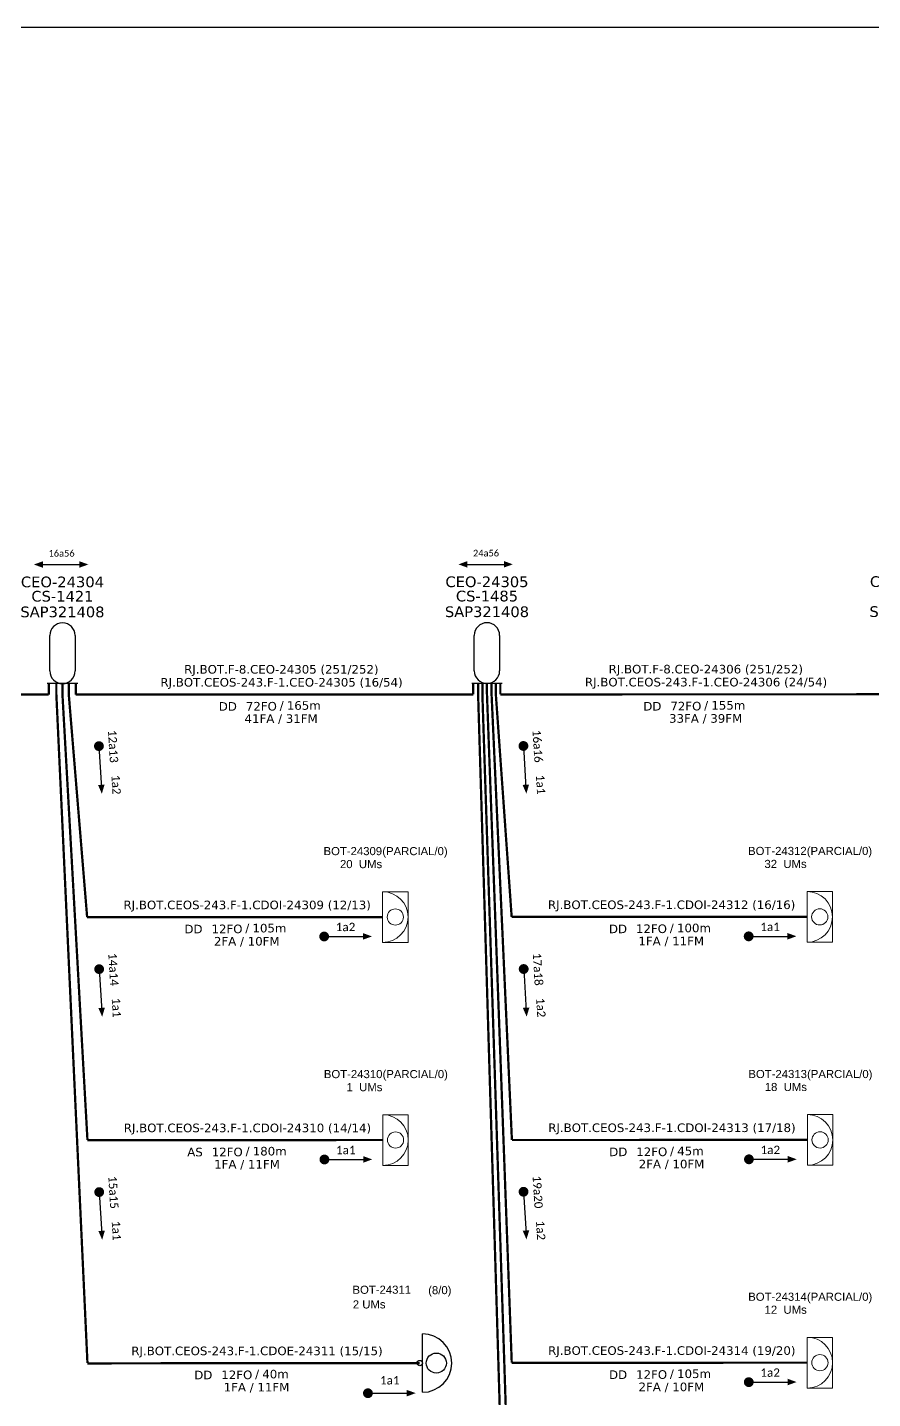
# Model space of a CAD drawing. Extents: x 890 to 4090, y 1694 to 3298.
# Drawn here: x 1117.5 to 1224.2, y 2114.8 to 2288.1 of the extents above; entities that cross this region are included whole.
import ezdxf
from ezdxf.enums import TextEntityAlignment as Align

# ---------------------------------------------------------------- set-up
doc = ezdxf.new("R2010")
doc.units = 0
doc.header["$MEASUREMENT"] = 0
doc.layers.get('0').update_dxf_attribs({"linetype": 'CONTINUOUS'})
for name, color, linetype, lineweight in [("20.0-LEGENDA DOS CDO'S", 1, 'CONTINUOUS', 0), ('20.1-CDO_INTERIOR', 1, 'CONTINUOUS', 0), ('20.2-CDO_POSTE', 1, 'CONTINUOUS', 5), ('40.1-ETIQUETAS', 1, 'CONTINUOUS', 20)]:
    doc.layers.add(name, color=color, linetype=linetype, lineweight=lineweight)
for name, color, linetype in [('20.4-CEOS', 1, 'CONTINUOUS'), ('CAP a instalar', 1, 'CONTINUOUS'), ('CDO_POSTE', 1, 'CONTINUOUS'), ('SETA', 7, 'CONTINUOUS'), ('UNIFILAR', 7, 'CONTINUOUS')]:
    doc.layers.add(name, color=color, linetype=linetype)
doc.styles.add('ARIAL', font='arial.ttf')
doc.styles.add('siredit', font='verdana.ttf')
doc.linetypes.add('FENCELINE1', pattern='A,0.25,-0.1,[133,ltypeshp.shx,S=0.1,R=0,X=-0.1,Y=0],-0.1,1', length=1.45)

# ---------------------------------------------------------------- blocks, each defined once
blk = doc.blocks.new('SAN')
at = {"layer": 'SETA'}
blk.add_lwpolyline([(-2.58, 0), (6.02, 0)], dxfattribs=at)
for points in [[(-2.1, -0.66), (-3.93, 0), (-2.1, 0.67)], [(5.33, 0.68), (7.16, 0.01), (5.33, -0.65)]]:
    blk.add_solid(points, dxfattribs=at)
blk = doc.blocks.new('CDOI_INT')
at = {"layer": '20.1-CDO_INTERIOR', "color": 0, "lineweight": 18}
blk.add_lwpolyline([(4.25, -4.25), (4.25, 4.25), (0, 4.25), (0, -4.25)], close=True, dxfattribs=at)
blk.add_circle((2.12, 0), 1.36, dxfattribs=at)
blk.add_arc((0, 0), 4.25, 270, 90, dxfattribs=at)
at = {"layer": "20.0-LEGENDA DOS CDO'S", "color": 0, "style": 'ARIAL'}
for tag, p in [('CDO_N', (-0.08, 10.38)), ('SPLITER_1', (21.18, 10.38)), ('SURVEY', (-0.08, 8.2)), ('SPLITER_2', (21.19, 8.68)), ('SAP', (-0.08, 6.23)), ('1:XX', (5.94, -2.22)), ('UMS', (5.94, -4.24))]:
    blk.add_attdef(tag, p, '', height=1.36, dxfattribs=at)
blk.add_attdef('FIBRAS_UTILIZADAS', text='', height=1.36, dxfattribs=at).set_placement((15.34, 10.38), align=Align.CENTER)
blk = doc.blocks.new('ETIQUETA_RS5F')
at = {"layer": '40.1-ETIQUETAS', "color": 0, "style": 'siredit'}
blk.add_text('/', height=1.5, dxfattribs=at).set_placement((1.55, -1.95), align=Align.MIDDLE_RIGHT)
for tag, p in [('ETIQUETA_R_PRIMARIA', (1.18, 4.1)), ('ETIQUETA_R_SECUNDARIA', (1.18, 2.1)), ('F_ATIVAS/F_MORTAS', (1.11, -4.24))]:
    blk.add_attdef(tag, text='', height=1.5, dxfattribs=at).set_placement(p, align=Align.MIDDLE_CENTER)
for tag, p in [('TIPO_CABO', (-6.62, -2.12)), ('CAP_CABO', (0.37, -2.09))]:
    blk.add_attdef(tag, text='', height=1.5, dxfattribs=at).set_placement(p, align=Align.MIDDLE_RIGHT)
blk.add_attdef('METROS', text='', height=1.5, dxfattribs=at).set_placement((2.11, -1.95), align=Align.MIDDLE_LEFT)
for tag, p in [('FUSÃO_1', (0.82, -8.39)), ('FUSÃO_2', (0.82, -10.6)), ('FUSÃO_3', (0.82, -12.93)), ('FUSÃO_4', (0.82, -15.14)), ('FUSÃO_5', (0.82, -17.16))]:
    blk.add_attdef(tag, text='', height=1.5, dxfattribs=at).set_placement(p, align=Align.CENTER)
blk = doc.blocks.new('CDOE-TEXTO PADRÃO')
at = {"layer": "20.0-LEGENDA DOS CDO'S", "color": 0, "style": 'ARIAL'}
for tag, p in [('CDO_N', (0.49, 7.39)), ('CORDOALHA', (0.5, 4.33)), ('SAP', (0.51, 1.67)), ('SPLITER_1', (0.59, -0.91)), ('SPLITER_2', (0.6, -3.55)), ('(XX-XX_F)S', (0.54, -8.29)), ('(XX-XX_L)S', (0.55, -10.83)), ('UMS', (0.55, -13.15))]:
    blk.add_attdef(tag, p, '', height=1.7, rotation=0.118, dxfattribs=at)
blk.add_attdef('FIBRAS_UTILIZADAS', text='', height=1.7, rotation=0.118, dxfattribs=at).set_placement((19.77, 7.43), align=Align.CENTER)

msp = doc.modelspace()

# ---------------------------------------------------------------- linework, layer by layer
msp.add_lwpolyline([(890.38, 1694.07), (1728.95, 1694.07), (1728.95, 2288.07), (890.38, 2288.07), (890.38, 1694.07)])
at = {"const_width": 0.62, "elevation": 2.2}
for points in [[(1126.47, 2197.55, 1), (1126.51, 2196.93, 1)], [(1180.11, 2197.57, 1), (1180.14, 2196.95, 1)], [(1154.64, 2173.18, 1), (1155.26, 2173.18, 1)], [(1208.28, 2173.2, 1), (1208.9, 2173.2, 1)], [(1126.5, 2169.36, 1), (1126.54, 2168.75, 1)], [(1180.14, 2169.38, 1), (1180.18, 2168.76, 1)], [(1154.67, 2145, 1), (1155.29, 2145, 1)], [(1208.31, 2145.02, 1), (1208.93, 2145.02, 1)], [(1126.51, 2141.19, 1), (1126.54, 2140.57, 1)], [(1180.12, 2141.23, 1), (1180.16, 2140.61, 1)], [(1160.17, 2115.46, 1), (1160.79, 2115.46, 1)], [(1208.29, 2116.86, 1), (1208.91, 2116.86, 1)]]:
    msp.add_lwpolyline(points, format="xyb", close=True, dxfattribs=at)
at = {"layer": '20.4-CEOS', "color": 0}
for p, q in [((1120.29, 2206.74, 2.2), (1120.29, 2211.22, 2.2)), ((1123.48, 2211.22, 2.2), (1123.48, 2206.74, 2.2)), ((1173.92, 2206.76, 2.2), (1173.92, 2211.24, 2.2)), ((1177.12, 2211.24, 2.2), (1177.12, 2206.76, 2.2)), ((1123.81, 2205.14, 2.2), (1119.96, 2205.14, 2.2)), ((1177.44, 2205.16, 2.2), (1173.59, 2205.16, 2.2))]:
    msp.add_line(p, q, dxfattribs=at)
for centre, start, end in [((1121.88, 2211.22, 2.2), 0, 180), ((1175.52, 2211.24, 2.2), 0, 180), ((1121.88, 2206.74, 2.2), 180, 0), ((1175.52, 2206.76, 2.2), 180, 0)]:
    msp.add_arc(centre, 1.6, start, end, dxfattribs=at)
at = {"layer": 'CAP a instalar', "color": 0, "ltscale": 7, "const_width": 0.289, "elevation": 2.2}
for points in [[(1120.15, 2203.76), (1120.15, 2205.14)], [(1121.11, 2203.76), (1121.11, 2205.14)], [(1123.57, 2203.76), (1123.57, 2205.14)], [(1173.78, 2203.78), (1173.78, 2205.16)], [(1177.21, 2203.78), (1177.21, 2205.16)], [(1069.93, 2203.74), (1120.15, 2203.76)], [(1125.04, 2119.27), (1121.11, 2203.76)], [(1123.57, 2203.76), (1173.78, 2203.78)], [(1177.21, 2203.78), (1227.42, 2203.79)], [(1125.04, 2119.23), (1167.03, 2119.27)]]:
    msp.add_lwpolyline(points, dxfattribs=at)
at = {"layer": 'CAP a instalar', "color": 8, "linetype": 'FENCELINE1', "ltscale": 7, "const_width": 0.289, "elevation": 2.2}
for points in [[(1121.88, 2203.76), (1121.88, 2205.14)], [(1125.04, 2147.45), (1121.88, 2203.76)], [(1125.04, 2147.45), (1162.37, 2147.46)]]:
    msp.add_lwpolyline(points, dxfattribs=at)
at = {"layer": 'CAP a instalar', "color": 8, "ltscale": 7, "const_width": 0.289, "elevation": 2.2}
for points in [[(1122.68, 2203.76), (1122.68, 2205.14)], [(1174.4, 2203.78), (1174.4, 2205.16)], [(1174.94, 2203.78), (1174.94, 2205.16)], [(1175.52, 2203.78), (1175.52, 2205.16)], [(1176.1, 2203.78), (1176.1, 2205.16)], [(1176.64, 2203.78), (1176.64, 2205.16)], [(1125, 2175.63), (1122.68, 2203.76)], [(1178.67, 2062.97), (1174.4, 2203.78)], [(1178.63, 2091.16), (1174.94, 2203.78)], [(1178.65, 2119.31), (1175.52, 2203.78)], [(1178.67, 2147.46), (1176.1, 2203.78)], [(1178.64, 2175.65), (1176.64, 2203.78)], [(1125, 2175.63), (1162.33, 2175.64)], [(1178.64, 2175.65), (1215.97, 2175.66)], [(1178.67, 2147.46), (1216, 2147.47)], [(1178.65, 2119.31), (1215.98, 2119.32)]]:
    msp.add_lwpolyline(points, dxfattribs=at)
at = {"layer": 'CDO_POSTE', "color": 0}
msp.add_line((1167.37, 2115.58, 2.2), (1167.37, 2122.96, 2.2), dxfattribs=at)
for centre, major_axis, end_param in [((1167.37, 2119.27, 2.2), (2.61, 2.61), 7.068583), ((1167.03, 2119.27, 2.2), (0.241, 0.241), 10.210176), ((1169.12, 2119.27, 2.2), (0.899, 0.899), 10.210176)]:
    msp.add_ellipse(centre, major_axis=major_axis, ratio=1, start_param=3.926991, end_param=end_param, dxfattribs=at)
at = {"layer": 'SETA', "elevation": 2.2}
for points in [[(1126.49, 2197.24), (1126.81, 2191.92)], [(1180.12, 2197.26), (1180.45, 2191.94)], [(1154.95, 2173.18), (1160.28, 2173.18)], [(1208.59, 2173.2), (1213.91, 2173.2)], [(1126.52, 2169.05), (1126.85, 2163.74)], [(1180.16, 2169.07), (1180.48, 2163.75)], [(1154.98, 2145), (1160.31, 2145)], [(1208.62, 2145.02), (1213.95, 2145.02)], [(1126.52, 2140.88), (1126.85, 2135.56)], [(1180.14, 2140.92), (1180.46, 2135.6)], [(1208.6, 2116.86), (1213.93, 2116.86)], [(1160.48, 2115.46), (1165.8, 2115.46)]]:
    msp.add_lwpolyline(points, dxfattribs=at)
at = {"layer": 'SETA'}
for points in [[(1127.2, 2192.37, 2.2), (1126.86, 2191.22, 2.2), (1126.38, 2192.32, 2.2)], [(1180.84, 2192.39, 2.2), (1180.5, 2191.23, 2.2), (1180.02, 2192.34, 2.2)], [(1159.85, 2173.61, 2.2), (1160.99, 2173.19, 2.2), (1159.85, 2172.78, 2.2)], [(1213.49, 2173.62, 2.2), (1214.62, 2173.21, 2.2), (1213.49, 2172.8, 2.2)], [(1127.24, 2164.19, 2.2), (1126.9, 2163.03, 2.2), (1126.42, 2164.14, 2.2)], [(1180.88, 2164.21, 2.2), (1180.53, 2163.05, 2.2), (1180.05, 2164.16, 2.2)], [(1159.89, 2145.42, 2.2), (1161.02, 2145.01, 2.2), (1159.89, 2144.59, 2.2)], [(1213.52, 2145.44, 2.2), (1214.66, 2145.02, 2.2), (1213.52, 2144.61, 2.2)], [(1127.24, 2136.01, 2.2), (1126.9, 2134.85, 2.2), (1126.42, 2135.96, 2.2)], [(1180.86, 2136.05, 2.2), (1180.51, 2134.9, 2.2), (1180.03, 2136, 2.2)], [(1165.38, 2115.88, 2.2), (1166.51, 2115.47, 2.2), (1165.38, 2115.05, 2.2)], [(1213.5, 2117.29, 2.2), (1214.64, 2116.87, 2.2), (1213.5, 2116.46, 2.2)]]:
    msp.add_solid(points, dxfattribs=at)

# ---------------------------------------------------------------- block references
at = {"layer": '20.1-CDO_INTERIOR', "color": 8, "ltscale": 11}
ref = msp.add_blockref('CDOI_INT', (1162.34, 2175.64, 2.2), dxfattribs=dict(at, xscale=0.7533554517852777, yscale=0.7533554517852777, zscale=0.7533554517852777))
ref.add_attrib('CDO_N', 'BOT-24309', dxfattribs={"layer": "20.0-LEGENDA DOS CDO'S", "color": 8, "height": 1.025, "style": 'ARIAL'}).set_placement((1162.27, 2183.46, 2.2), align=Align.RIGHT)
ref.add_attrib('FIBRAS_UTILIZADAS', '    (PARCIAL/0)', dxfattribs={"layer": "20.0-LEGENDA DOS CDO'S", "color": 8, "height": 1.0227, "style": 'ARIAL'}).set_placement((1165.63, 2183.46, 2.2), align=Align.CENTER)
ref.add_attrib('SURVEY', '20  UMs', dxfattribs={"layer": "20.0-LEGENDA DOS CDO'S", "color": 8, "height": 1.025, "style": 'ARIAL'}).set_placement((1162.28, 2181.82, 2.2), align=Align.RIGHT)
ref = msp.add_blockref('CDOI_INT', (1215.97, 2175.66, 2.2), dxfattribs=dict(at, xscale=0.7533554517852777, yscale=0.7533554517852777, zscale=0.7533554517852777))
ref.add_attrib('CDO_N', 'BOT-24312', dxfattribs={"layer": "20.0-LEGENDA DOS CDO'S", "color": 8, "height": 1.025, "style": 'ARIAL'}).set_placement((1215.91, 2183.48, 2.2), align=Align.RIGHT)
ref.add_attrib('FIBRAS_UTILIZADAS', '    (PARCIAL/0)', dxfattribs={"layer": "20.0-LEGENDA DOS CDO'S", "color": 8, "height": 1.0227, "style": 'ARIAL'}).set_placement((1219.26, 2183.48, 2.2), align=Align.CENTER)
ref.add_attrib('SURVEY', '32  UMs', dxfattribs={"layer": "20.0-LEGENDA DOS CDO'S", "color": 8, "height": 1.025, "style": 'ARIAL'}).set_placement((1215.91, 2181.84, 2.2), align=Align.RIGHT)
ref = msp.add_blockref('CDOI_INT', (1162.37, 2147.46, 2.2), dxfattribs=dict(at, xscale=0.7533554517852777, yscale=0.7533554517852777, zscale=0.7533554517852777))
ref.add_attrib('CDO_N', 'BOT-24310', dxfattribs={"layer": "20.0-LEGENDA DOS CDO'S", "color": 8, "height": 1.025, "style": 'ARIAL'}).set_placement((1162.31, 2155.28, 2.2), align=Align.RIGHT)
ref.add_attrib('FIBRAS_UTILIZADAS', '    (PARCIAL/0)', dxfattribs={"layer": "20.0-LEGENDA DOS CDO'S", "color": 8, "height": 1.0227, "style": 'ARIAL'}).set_placement((1165.66, 2155.28, 2.2), align=Align.CENTER)
ref.add_attrib('SURVEY', '1  UMs', dxfattribs={"layer": "20.0-LEGENDA DOS CDO'S", "color": 8, "height": 1.025, "style": 'ARIAL'}).set_placement((1162.31, 2153.63, 2.2), align=Align.RIGHT)
ref = msp.add_blockref('CDOI_INT', (1216.01, 2147.47, 2.2), dxfattribs=dict(at, xscale=0.7533554517852777, yscale=0.7533554517852777, zscale=0.7533554517852777))
ref.add_attrib('CDO_N', 'BOT-24313', dxfattribs={"layer": "20.0-LEGENDA DOS CDO'S", "color": 8, "height": 1.025, "style": 'ARIAL'}).set_placement((1215.95, 2155.29, 2.2), align=Align.RIGHT)
ref.add_attrib('FIBRAS_UTILIZADAS', '    (PARCIAL/0)', dxfattribs={"layer": "20.0-LEGENDA DOS CDO'S", "color": 8, "height": 1.0227, "style": 'ARIAL'}).set_placement((1219.3, 2155.29, 2.2), align=Align.CENTER)
ref.add_attrib('SURVEY', '18  UMs', dxfattribs={"layer": "20.0-LEGENDA DOS CDO'S", "color": 8, "height": 1.025, "style": 'ARIAL'}).set_placement((1215.95, 2153.65, 2.2), align=Align.RIGHT)
ref = msp.add_blockref('CDOI_INT', (1215.99, 2119.32, 2.2), dxfattribs=dict(at, xscale=0.7533554517852777, yscale=0.7533554517852777, zscale=0.7533554517852777))
ref.add_attrib('CDO_N', 'BOT-24314', dxfattribs={"layer": "20.0-LEGENDA DOS CDO'S", "color": 8, "height": 1.025, "style": 'ARIAL'}).set_placement((1215.93, 2127.14, 2.2), align=Align.RIGHT)
ref.add_attrib('FIBRAS_UTILIZADAS', '    (PARCIAL/0)', dxfattribs={"layer": "20.0-LEGENDA DOS CDO'S", "color": 8, "height": 1.0227, "style": 'ARIAL'}).set_placement((1219.28, 2127.14, 2.2), align=Align.CENTER)
ref.add_attrib('SURVEY', '12  UMs', dxfattribs={"layer": "20.0-LEGENDA DOS CDO'S", "color": 8, "height": 1.025, "style": 'ARIAL'}).set_placement((1215.93, 2125.5, 2.2), align=Align.RIGHT)
at = {"layer": '20.2-CDO_POSTE', "color": 0}
ref = msp.add_blockref('CDOE-TEXTO PADRÃO', (1162.93, 2121.16, 2.2), dxfattribs=dict(at, xscale=0.6024779562452673, yscale=0.6024779562452673, zscale=0.6024779544719101))
ref.add_attrib('CDO_N', 'BOT-24311', (1158.53, 2128.02, 2.2), dxfattribs={"layer": "20.0-LEGENDA DOS CDO'S", "color": 0, "height": 1.024, "rotation": 0.118, "style": 'ARIAL'})
ref.add_attrib('CORDOALHA', '2 UMs', (1158.57, 2126.17, 2.2), dxfattribs={"layer": "20.0-LEGENDA DOS CDO'S", "color": 0, "height": 1.024, "rotation": 0.118, "style": 'ARIAL'})
ref.add_attrib('FIBRAS_UTILIZADAS', '       (8/0)', dxfattribs={"layer": "20.0-LEGENDA DOS CDO'S", "color": 0, "height": 1.0241, "rotation": 0.118, "style": 'ARIAL'}).set_placement((1168.17, 2127.97, 2.2), align=Align.CENTER)
at = {"layer": '40.1-ETIQUETAS', "color": 0}
ref = msp.add_blockref('ETIQUETA_RS5F', (1148.71, 2203.79, 2.2), dxfattribs=dict(at, xscale=0.7229735360686504, yscale=0.7229735360686504, zscale=0.7229735360686504))
ref.add_attrib('ETIQUETA_R_PRIMARIA', 'RJ.BOT.F-8.CEO-24305 (251/252)', dxfattribs={"color": 0, "height": 1.0845, "style": 'siredit'}).set_placement((1149.54, 2206.95, 2.2), align=Align.MIDDLE_CENTER)
ref.add_attrib('ETIQUETA_R_SECUNDARIA', 'RJ.BOT.CEOS-243.F-1.CEO-24305 (16/54)', dxfattribs={"color": 0, "height": 1.0845, "style": 'siredit'}).set_placement((1149.56, 2205.31, 2.2), align=Align.MIDDLE_CENTER)
ref.add_attrib('TIPO_CABO', 'DD', dxfattribs={"color": 0, "height": 1.084, "style": 'siredit'}).set_placement((1143.92, 2202.26, 2.2), align=Align.MIDDLE_RIGHT)
ref.add_attrib('CAP_CABO', '72FO', dxfattribs={"color": 0, "height": 1.084, "style": 'siredit'}).set_placement((1148.97, 2202.28, 2.2), align=Align.MIDDLE_RIGHT)
ref.add_attrib('METROS', '165m', dxfattribs={"color": 0, "height": 1.084, "style": 'siredit'}).set_placement((1150.23, 2202.38, 2.2), align=Align.MIDDLE_LEFT)
ref.add_attrib('F_ATIVAS/F_MORTAS', '41FA / 31FM', dxfattribs={"color": 0, "height": 1.0845, "style": 'siredit'}).set_placement((1149.51, 2200.72, 2.2), align=Align.MIDDLE_CENTER)
ref = msp.add_blockref('ETIQUETA_RS5F', (1202.34, 2203.81, 2.2), dxfattribs=dict(at, xscale=0.7229735360686504, yscale=0.7229735360686504, zscale=0.7229735360686504))
ref.add_attrib('ETIQUETA_R_PRIMARIA', 'RJ.BOT.F-8.CEO-24306 (251/252)', dxfattribs={"color": 0, "height": 1.0845, "style": 'siredit'}).set_placement((1203.17, 2206.97, 2.2), align=Align.MIDDLE_CENTER)
ref.add_attrib('ETIQUETA_R_SECUNDARIA', 'RJ.BOT.CEOS-243.F-1.CEO-24306 (24/54)', dxfattribs={"color": 0, "height": 1.0845, "style": 'siredit'}).set_placement((1203.2, 2205.33, 2.2), align=Align.MIDDLE_CENTER)
ref.add_attrib('TIPO_CABO', 'DD', dxfattribs={"color": 0, "height": 1.084, "style": 'siredit'}).set_placement((1197.56, 2202.28, 2.2), align=Align.MIDDLE_RIGHT)
ref.add_attrib('CAP_CABO', '72FO', dxfattribs={"color": 0, "height": 1.084, "style": 'siredit'}).set_placement((1202.61, 2202.3, 2.2), align=Align.MIDDLE_RIGHT)
ref.add_attrib('METROS', '155m', dxfattribs={"color": 0, "height": 1.084, "style": 'siredit'}).set_placement((1203.87, 2202.4, 2.2), align=Align.MIDDLE_LEFT)
ref.add_attrib('F_ATIVAS/F_MORTAS', '33FA / 39FM', dxfattribs={"color": 0, "height": 1.0845, "style": 'siredit'}).set_placement((1203.15, 2200.74, 2.2), align=Align.MIDDLE_CENTER)
at = {"layer": '40.1-ETIQUETAS', "color": 8}
ref = msp.add_blockref('ETIQUETA_RS5F', (1144.36, 2175.65, 2.2), dxfattribs=dict(at, xscale=0.7229735360686504, yscale=0.7229735360686504, zscale=0.7229735360686504))
ref.add_attrib('ETIQUETA_R_SECUNDARIA', 'RJ.BOT.CEOS-243.F-1.CDOI-24309 (12/13)', dxfattribs={"color": 0, "height": 1.0845, "style": 'siredit'}).set_placement((1145.22, 2177.17, 2.2), align=Align.MIDDLE_CENTER)
ref.add_attrib('TIPO_CABO', 'DD', dxfattribs={"color": 0, "height": 1.084, "style": 'siredit'}).set_placement((1139.58, 2174.12, 2.2), align=Align.MIDDLE_RIGHT)
ref.add_attrib('CAP_CABO', '12FO', dxfattribs={"color": 0, "height": 1.084, "style": 'siredit'}).set_placement((1144.63, 2174.14, 2.2), align=Align.MIDDLE_RIGHT)
ref.add_attrib('METROS', '105m', dxfattribs={"color": 0, "height": 1.084, "style": 'siredit'}).set_placement((1145.89, 2174.24, 2.2), align=Align.MIDDLE_LEFT)
ref.add_attrib('F_ATIVAS/F_MORTAS', '2FA / 10FM', dxfattribs={"color": 0, "height": 1.084, "style": 'siredit'}).set_placement((1145.17, 2172.58, 2.2), align=Align.MIDDLE_CENTER)
ref = msp.add_blockref('ETIQUETA_RS5F', (1198, 2175.67, 2.2), dxfattribs=dict(at, xscale=0.7229735360686504, yscale=0.7229735360686504, zscale=0.7229735360686504))
ref.add_attrib('ETIQUETA_R_SECUNDARIA', 'RJ.BOT.CEOS-243.F-1.CDOI-24312 (16/16)', dxfattribs={"color": 0, "height": 1.0845, "style": 'siredit'}).set_placement((1198.85, 2177.19, 2.2), align=Align.MIDDLE_CENTER)
ref.add_attrib('TIPO_CABO', 'DD', dxfattribs={"color": 0, "height": 1.084, "style": 'siredit'}).set_placement((1193.22, 2174.14, 2.2), align=Align.MIDDLE_RIGHT)
ref.add_attrib('CAP_CABO', '12FO', dxfattribs={"color": 0, "height": 1.084, "style": 'siredit'}).set_placement((1198.26, 2174.16, 2.2), align=Align.MIDDLE_RIGHT)
ref.add_attrib('METROS', '100m', dxfattribs={"color": 0, "height": 1.084, "style": 'siredit'}).set_placement((1199.53, 2174.26, 2.2), align=Align.MIDDLE_LEFT)
ref.add_attrib('F_ATIVAS/F_MORTAS', '1FA / 11FM', dxfattribs={"color": 0, "height": 1.084, "style": 'siredit'}).set_placement((1198.8, 2172.6, 2.2), align=Align.MIDDLE_CENTER)
ref = msp.add_blockref('ETIQUETA_RS5F', (1144.4, 2147.47, 2.2), dxfattribs=dict(at, xscale=0.7229735360686504, yscale=0.7229735360686504, zscale=0.7229735360686504))
ref.add_attrib('ETIQUETA_R_SECUNDARIA', 'RJ.BOT.CEOS-243.F-1.CDOI-24310 (14/14)', dxfattribs={"color": 0, "height": 1.0845, "style": 'siredit'}).set_placement((1145.25, 2148.99, 2.2), align=Align.MIDDLE_CENTER)
ref.add_attrib('TIPO_CABO', 'AS', dxfattribs={"color": 0, "height": 1.084, "style": 'siredit'}).set_placement((1139.61, 2145.94, 2.2), align=Align.MIDDLE_RIGHT)
ref.add_attrib('CAP_CABO', '12FO', dxfattribs={"color": 0, "height": 1.084, "style": 'siredit'}).set_placement((1144.66, 2145.95, 2.2), align=Align.MIDDLE_RIGHT)
ref.add_attrib('METROS', '180m', dxfattribs={"color": 0, "height": 1.084, "style": 'siredit'}).set_placement((1145.92, 2146.05, 2.2), align=Align.MIDDLE_LEFT)
ref.add_attrib('F_ATIVAS/F_MORTAS', '1FA / 11FM', dxfattribs={"color": 0, "height": 1.084, "style": 'siredit'}).set_placement((1145.2, 2144.4, 2.2), align=Align.MIDDLE_CENTER)
ref = msp.add_blockref('ETIQUETA_RS5F', (1198.03, 2147.48, 2.2), dxfattribs=dict(at, xscale=0.7229735360686504, yscale=0.7229735360686504, zscale=0.7229735360686504))
ref.add_attrib('ETIQUETA_R_SECUNDARIA', 'RJ.BOT.CEOS-243.F-1.CDOI-24313 (17/18)', dxfattribs={"color": 0, "height": 1.0845, "style": 'siredit'}).set_placement((1198.89, 2149.01, 2.2), align=Align.MIDDLE_CENTER)
ref.add_attrib('TIPO_CABO', 'DD', dxfattribs={"color": 0, "height": 1.084, "style": 'siredit'}).set_placement((1193.25, 2145.96, 2.2), align=Align.MIDDLE_RIGHT)
ref.add_attrib('CAP_CABO', '12FO', dxfattribs={"color": 0, "height": 1.084, "style": 'siredit'}).set_placement((1198.3, 2145.97, 2.2), align=Align.MIDDLE_RIGHT)
ref.add_attrib('METROS', '45m', dxfattribs={"color": 0, "height": 1.084, "style": 'siredit'}).set_placement((1199.56, 2146.07, 2.2), align=Align.MIDDLE_LEFT)
ref.add_attrib('F_ATIVAS/F_MORTAS', '2FA / 10FM', dxfattribs={"color": 0, "height": 1.084, "style": 'siredit'}).set_placement((1198.84, 2144.42, 2.2), align=Align.MIDDLE_CENTER)
at = {"layer": '40.1-ETIQUETAS', "color": 0}
ref = msp.add_blockref('ETIQUETA_RS5F', (1145.6, 2119.29, 2.2), dxfattribs=dict(at, xscale=0.7229735360686504, yscale=0.7229735360686504, zscale=0.7229735360686504))
ref.add_attrib('ETIQUETA_R_SECUNDARIA', 'RJ.BOT.CEOS-243.F-1.CDOE-24311 (15/15)', dxfattribs={"color": 0, "height": 1.0845, "style": 'siredit'}).set_placement((1146.46, 2120.81, 2.2), align=Align.MIDDLE_CENTER)
ref.add_attrib('TIPO_CABO', 'DD', dxfattribs={"color": 0, "height": 1.084, "style": 'siredit'}).set_placement((1140.82, 2117.76, 2.2), align=Align.MIDDLE_RIGHT)
ref.add_attrib('CAP_CABO', '12FO', dxfattribs={"color": 0, "height": 1.084, "style": 'siredit'}).set_placement((1145.87, 2117.78, 2.2), align=Align.MIDDLE_RIGHT)
ref.add_attrib('METROS', '40m', dxfattribs={"color": 0, "height": 1.084, "style": 'siredit'}).set_placement((1147.13, 2117.88, 2.2), align=Align.MIDDLE_LEFT)
ref.add_attrib('F_ATIVAS/F_MORTAS', '1FA / 11FM', dxfattribs={"color": 0, "height": 1.084, "style": 'siredit'}).set_placement((1146.4, 2116.22, 2.2), align=Align.MIDDLE_CENTER)
at = {"layer": '40.1-ETIQUETAS', "color": 8}
ref = msp.add_blockref('ETIQUETA_RS5F', (1198.01, 2119.33, 2.2), dxfattribs=dict(at, xscale=0.7229735360686504, yscale=0.7229735360686504, zscale=0.7229735360686504))
ref.add_attrib('ETIQUETA_R_SECUNDARIA', 'RJ.BOT.CEOS-243.F-1.CDOI-24314 (19/20)', dxfattribs={"color": 0, "height": 1.0845, "style": 'siredit'}).set_placement((1198.87, 2120.85, 2.2), align=Align.MIDDLE_CENTER)
ref.add_attrib('TIPO_CABO', 'DD', dxfattribs={"color": 0, "height": 1.084, "style": 'siredit'}).set_placement((1193.23, 2117.8, 2.2), align=Align.MIDDLE_RIGHT)
ref.add_attrib('CAP_CABO', '12FO', dxfattribs={"color": 0, "height": 1.084, "style": 'siredit'}).set_placement((1198.28, 2117.82, 2.2), align=Align.MIDDLE_RIGHT)
ref.add_attrib('METROS', '105m', dxfattribs={"color": 0, "height": 1.084, "style": 'siredit'}).set_placement((1199.54, 2117.92, 2.2), align=Align.MIDDLE_LEFT)
ref.add_attrib('F_ATIVAS/F_MORTAS', '2FA / 10FM', dxfattribs={"color": 0, "height": 1.084, "style": 'siredit'}).set_placement((1198.82, 2116.26, 2.2), align=Align.MIDDLE_CENTER)
at = {"layer": 'UNIFILAR', "color": 5, "lineweight": -3, "xscale": 0.6198332864937347, "yscale": 0.6198332864937347, "zscale": 0.6198332864937347}
for p in [(1120.71, 2220.19, 2.2), (1174.35, 2220.21, 2.2)]:
    msp.add_blockref('SAN', p, dxfattribs=at)

# ---------------------------------------------------------------- texts
at = {"char_height": 0.843, "width": 15.7182, "attachment_point": 5}
for s, insert in [('\\C7;\\fCalibri|b0|i0|c0|p34;16a56', (1121.77, 2221.61, 2.2)), ('\\C7;\\fCalibri|b0|i0|c0|p34;24a56', (1175.4, 2221.63, 2.2))]:
    msp.add_mtext(s, dxfattribs=dict(at, insert=insert))
at = {"color": 0, "char_height": 1.0604, "width": 15.7182, "attachment_point": 5, "rotation": 273.4639}
for s, insert in [('\\C7;\\fCalibri|b0|i0|c0|p34;12a13', (1128.28, 2197.21, 2.2)), ('\\C7;\\fCalibri|b0|i0|c0|p34;16a16', (1181.92, 2197.23, 2.2)), ('\\C7;\\fCalibri|b0|i0|c0|p34;1a2', (1128.66, 2192.36, 2.2)), ('\\C7;\\fCalibri|b0|i0|c0|p34;1a1', (1182.3, 2192.38, 2.2)), ('\\C7;\\fCalibri|b0|i0|c0|p34;14a14', (1128.32, 2169.02, 2.2)), ('\\C7;\\fCalibri|b0|i0|c0|p34;17a18', (1181.95, 2169.04, 2.2)), ('\\C7;\\fCalibri|b0|i0|c0|p34;1a1', (1128.7, 2164.18, 2.2)), ('\\C7;\\fCalibri|b0|i0|c0|p34;1a2', (1182.33, 2164.19, 2.2)), ('\\C7;\\fCalibri|b0|i0|c0|p34;15a15', (1128.32, 2140.84, 2.2)), ('\\C7;\\fCalibri|b0|i0|c0|p34;19a20', (1181.93, 2140.89, 2.2)), ('\\C7;\\fCalibri|b0|i0|c0|p34;1a1', (1128.7, 2136, 2.2)), ('\\C7;\\fCalibri|b0|i0|c0|p34;1a2', (1182.31, 2136.04, 2.2))]:
    msp.add_mtext(s, dxfattribs=dict(at, insert=insert))
at = {"color": 0, "char_height": 1.0604, "width": 15.7182, "attachment_point": 5}
for s, insert in [('\\C7;\\fCalibri|b0|i0|c0|p34;1a2', (1157.65, 2174.38, 2.2)), ('\\C7;\\fCalibri|b0|i0|c0|p34;1a1', (1211.29, 2174.4, 2.2)), ('\\C7;\\fCalibri|b0|i0|c0|p34;1a1', (1157.68, 2146.19, 2.2)), ('\\C7;\\fCalibri|b0|i0|c0|p34;1a2', (1211.32, 2146.21, 2.2)), ('\\C7;\\fCalibri|b0|i0|c0|p34;1a1', (1163.24, 2117.09, 2.2)), ('\\C7;\\fCalibri|b0|i0|c0|p34;1a2', (1211.3, 2118.06, 2.2))]:
    msp.add_mtext(s, dxfattribs=dict(at, insert=insert))
at = {"layer": '20.4-CEOS', "color": 0, "style": 'siredit'}
for tag, text, height, p in [('CEO-24304', 'CEOSXXX', 1.353, (1121.88, 2218.67, 2.2)), ('CEO-24305', 'CEOSXXX', 1.353, (1175.52, 2218.69, 2.2)), ('CEO-24306', 'CEOSXXX', 1.353, (1229.16, 2218.71, 2.2)), ('CS-1421', '', 1.35, (1121.88, 2216.86, 2.2)), ('CS-1485', '', 1.35, (1175.52, 2216.88, 2.2)), ('SAP321408', '', 1.35, (1121.88, 2214.88, 2.2)), ('SAP321408', '', 1.35, (1175.52, 2214.9, 2.2)), ('SAP321408', '', 1.35, (1229.16, 2214.92, 2.2))]:
    msp.add_attdef(tag, text=text, height=height, dxfattribs=at).set_placement(p, align=Align.TOP_CENTER)

doc.saveas('drawing.dxf')
